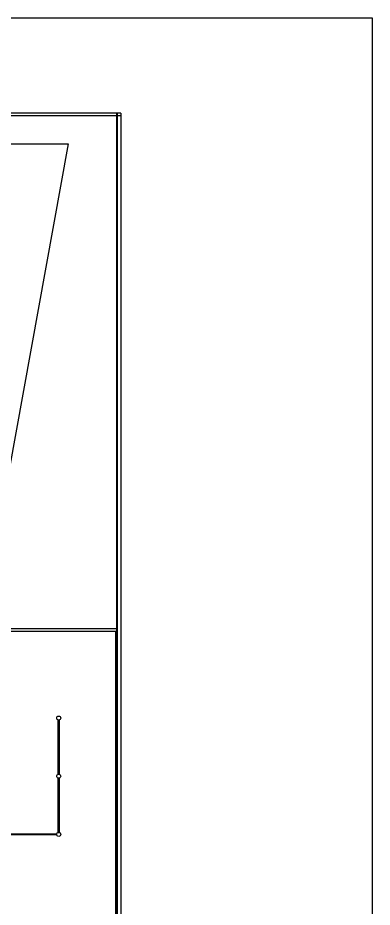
# Model space of a CAD drawing. Header units: millimetres. Extents: x 391350 to 515311, y -283575 to -199845.
# Drawn here: x 508603 to 515311, y -221466 to -204650 of the extents above; entities that cross this region are included whole.
import ezdxf

# ---------------------------------------------------------------- set-up
doc = ezdxf.new("R2010")
doc.units = ezdxf.units.MM
doc.layers.add('Evac_Occupant', color=183, linetype='Continuous')

msp = doc.modelspace()

# ---------------------------------------------------------------- linework, layer by layer
at = {"color": 0}
for p, q in [((510556, -206452), (487934, -206452)), ((510471, -206452), (510471, -236831)), ((510481, -206452), (510481, -236831)), ((510556, -206452), (510556, -236881)), ((510556, -206502), (456689, -206502)), ((497984, -216199), (510459, -216199)), ((497984, -216249), (510459, -216249)), ((510459, -216249), (510459, -236831)), ((509370, -218951), (509370, -217926)), ((509387, -217926), (509387, -218951)), ((509370, -220051), (509370, -219026)), ((509387, -219026), (509387, -220051)), ((508316, -220080), (509341, -220080)), ((509341, -220097), (508316, -220097))]:
    msp.add_line(p, q, dxfattribs=at)
msp.add_lwpolyline([(456689, -204650), (515311, -204650), (515311, -239526), (456689, -239526)], close=True, dxfattribs=at)
msp.add_lwpolyline([(510459, -227402), (510459, -216249)], dxfattribs=at)
for centre in [(509378, -217889), (509378, -218989), (509378, -220089)]:
    msp.add_circle(centre, 38, dxfattribs=at)
at = {"layer": 'Evac_Occupant'}
msp.add_lwpolyline([(466115, -207033), (476119, -207033), (498658, -207033), (509557, -207033), (507579, -217892), (507721, -225920), (507830, -232094), (486491, -230761), (462153, -229390)], dxfattribs=at)

doc.saveas('drawing.dxf')
